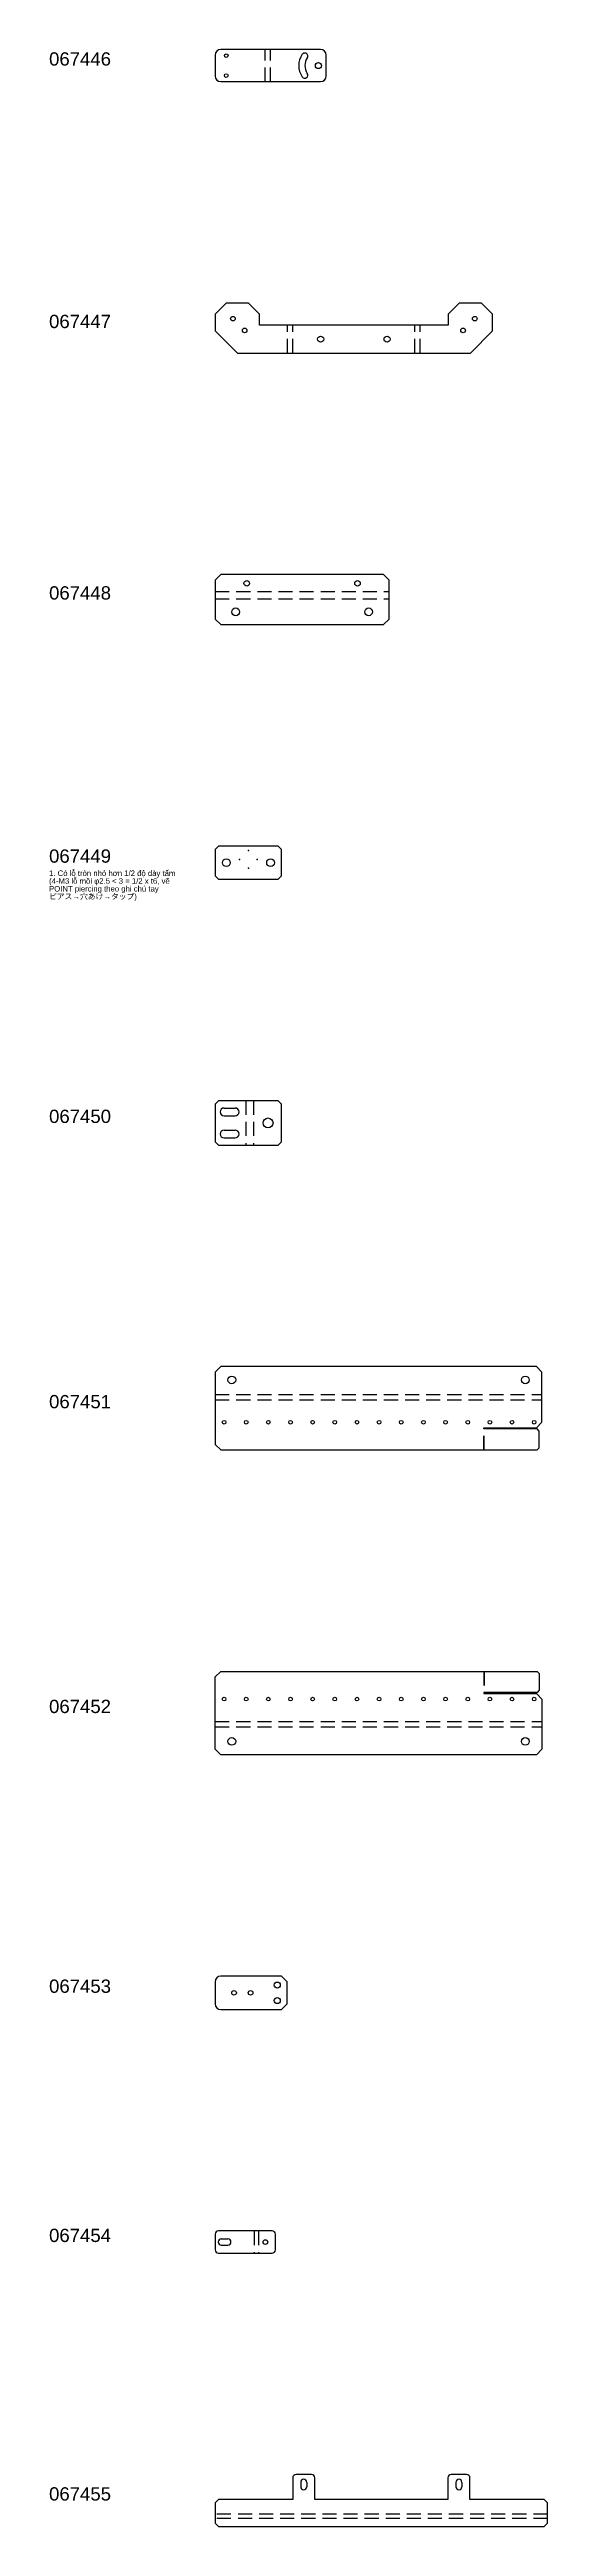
# Model space of a CAD drawing. Extents: x -150 to 300, y 0 to 2236.
import ezdxf

# ---------------------------------------------------------------- set-up
doc = ezdxf.new("R2010")
doc.units = 0
doc.header["$MEASUREMENT"] = 0
doc.linetypes.add('DASHED', pattern=[19.05, 12.7, -6.35])
doc.layers.get('0').update_dxf_attribs({"linetype": 'CONTINUOUS'})
doc.styles.get("Standard").update_dxf_attribs({"font": 'arial.ttf'})

msp = doc.modelspace()

# ---------------------------------------------------------------- linework, layer by layer
for p, q in [((95.2, 2236.44), (5, 2236.44)), ((0, 2231.44), (0, 2212.44)), ((100.2, 2212.44), (100.2, 2231.44)), ((5, 2207.44), (95.2, 2207.44)), ((10, 2007.44), (0, 1997.44)), ((0, 1997.44), (0, 1982.44)), ((30, 2007.44), (10, 2007.44)), ((40, 1997.44), (30, 2007.44)), ((40, 1987.44), (40, 1997.44)), ((220.4, 2007.44), (210.4, 1997.44)), ((210.4, 1997.44), (210.4, 1987.44)), ((240.4, 2007.44), (220.4, 2007.44)), ((250.4, 1997.44), (240.4, 2007.44)), ((250.4, 1982.44), (250.4, 1997.44)), ((0, 1982.44), (20, 1962.44)), ((210.4, 1987.44), (40, 1987.44)), ((230.4, 1962.44), (250.4, 1982.44)), ((20, 1962.44), (230.4, 1962.44)), ((5, 1762.44), (0, 1757.44)), ((0, 1757.44), (0, 1722.22)), ((152, 1762.44), (5, 1762.44)), ((157, 1757.44), (152, 1762.44)), ((157, 1722.22), (157, 1757.44)), ((0, 1722.22), (5, 1717.22)), ((152, 1717.22), (157, 1722.22)), ((5, 1717.22), (152, 1717.22)), ((3, 1517.22), (0, 1514.22)), ((0, 1514.22), (0, 1490.22)), ((57, 1517.22), (3, 1517.22)), ((60, 1514.22), (57, 1517.22)), ((60, 1490.22), (60, 1514.22)), ((0, 1490.22), (3, 1487.22)), ((3, 1487.22), (57, 1487.22)), ((57, 1487.22), (60, 1490.22)), ((3, 1287.22), (0, 1284.22)), ((0, 1284.22), (0, 1250.22)), ((56.72, 1287.22), (3, 1287.22)), ((8, 1280.72), (18, 1280.72)), ((59.72, 1284.22), (56.72, 1287.22)), ((59.72, 1250.22), (59.72, 1284.22)), ((8, 1273.72), (18, 1273.72)), ((8, 1260.72), (18, 1260.72)), ((8, 1253.72), (18, 1253.72)), ((0, 1250.22), (3, 1247.22)), ((3, 1247.22), (56.72, 1247.22)), ((56.72, 1247.22), (59.72, 1250.22)), ((5, 1047.22), (0, 1042.22)), ((0, 1042.22), (0, 977.02)), ((290, 1047.22), (5, 1047.22)), ((295, 1042.22), (290, 1047.22)), ((295, 997.02), (295, 1042.22)), ((242.66, 991.02), (242.66, 992.02)), ((242.66, 992.02), (290, 992.02)), ((290.66, 991.02), (242.66, 991.02)), ((290, 992.02), (295, 997.02)), ((292.66, 989.02), (290.66, 991.02)), ((292.66, 974.02), (292.66, 989.02)), ((0, 977.02), (5, 972.02)), ((5, 972.02), (290.66, 972.02)), ((290.66, 972.02), (292.66, 974.02)), ((0, 767.02), (5, 772.02)), ((0, 701.82), (0, 767.02)), ((5, 772.02), (290.66, 772.02)), ((290.66, 772.02), (292.66, 770.02)), ((292.66, 770.02), (292.66, 755.02)), ((290.66, 753.02), (242.66, 753.02)), ((242.66, 753.02), (242.66, 752.02)), ((242.66, 752.02), (290, 752.02)), ((290, 752.02), (295, 747.02)), ((292.66, 755.02), (290.66, 753.02)), ((295, 747.02), (295, 701.82)), ((5, 696.82), (0, 701.82)), ((290, 696.82), (5, 696.82)), ((295, 701.82), (290, 696.82)), ((60, 496.82), (5, 496.82)), ((65, 491.82), (60, 496.82)), ((0, 491.82), (0, 471.82)), ((60, 466.82), (65, 471.82)), ((65, 471.82), (65, 491.82)), ((5, 466.82), (60, 466.82)), ((0, 263.82), (0, 249.82)), ((51.32, 266.82), (3, 266.82)), ((3, 246.82), (51.32, 246.82)), ((5.5, 259.57), (11.5, 259.57)), ((5.5, 254.07), (11.5, 254.07)), ((54.32, 249.82), (54.32, 263.82)), ((87, 46.82), (73, 46.82)), ((227, 46.82), (213, 46.82)), ((3, 24.32), (0, 21.32)), ((70, 24.32), (3, 24.32)), ((70, 43.82), (70, 24.32)), ((77.25, 39.82), (77.25, 35.82)), ((82.75, 39.82), (82.75, 35.82)), ((90, 24.32), (90, 43.82)), ((210, 24.32), (90, 24.32)), ((210, 43.82), (210, 24.32)), ((217.25, 39.82), (217.25, 35.82)), ((222.75, 39.82), (222.75, 35.82)), ((230, 24.32), (230, 43.82)), ((297, 24.32), (230, 24.32)), ((300, 21.32), (297, 24.32)), ((0, 21.32), (0, 3)), ((0, 3), (3, 0)), ((3, 0), (297, 0)), ((297, 0), (300, 3)), ((300, 3), (300, 21.32))]:
    msp.add_line(p, q)
at = {"linetype": 'DASHED'}
for p, q in [((45.2, 2207.44), (45.2, 2236.44)), ((50, 2207.44), (50, 2236.44)), ((65.2, 1962.44), (65.2, 1987.44)), ((70, 1962.44), (70, 1987.44)), ((180.4, 1962.44), (180.4, 1987.44)), ((185.2, 1962.44), (185.2, 1987.44)), ((0, 1747.22), (157, 1747.22)), ((0, 1740.44), (157, 1740.44)), ((27.72, 1287.22), (27.72, 1247.22)), ((34.5, 1287.22), (34.5, 1247.22)), ((0, 1022.02), (295, 1022.02)), ((0, 1017.22), (295, 1017.22)), ((242.66, 972.02), (242.66, 991.02)), ((243, 972.02), (243, 991.02)), ((242.66, 772.02), (242.66, 753.02)), ((243, 772.02), (243, 753.02)), ((0, 726.82), (295, 726.82)), ((0, 722.02), (295, 722.02)), ((35.32, 266.82), (35.32, 246.82)), ((39, 266.82), (39, 246.82)), ((300, 11), (0, 11)), ((300, 7.32), (0, 7.32))]:
    msp.add_line(p, q, dxfattribs=at)
for centre, radius in [((10, 2230.94), 1.65), ((10, 2212.94), 1.65), ((93.2, 2221.94), 2.75), ((16, 1993.44), 2.1), ((234.4, 1993.44), 2.1), ((26.61, 1982.83), 2.1), ((95.2, 1974.94), 2.75), ((155.2, 1974.94), 2.75), ((223.79, 1982.83), 2.1), ((28.5, 1754.44), 2.5), ((128.5, 1754.44), 2.5), ((18.5, 1728.72), 3.5), ((138.5, 1728.72), 3.5), ((10, 1502.22), 3.5), ((50, 1502.22), 3.5), ((47.72, 1267.22), 4.5), ((15, 1035.22), 3.5), ((280, 1035.22), 3.5), ((8, 997.02), 1.65), ((28, 997.02), 1.65), ((48, 997.02), 1.65), ((68, 997.02), 1.65), ((88, 997.02), 1.65), ((108, 997.02), 1.65), ((128, 997.02), 1.65), ((148, 997.02), 1.65), ((168, 997.02), 1.65), ((188, 997.02), 1.65), ((208, 997.02), 1.65), ((228, 997.02), 1.65), ((248, 997.02), 1.65), ((268, 997.02), 1.65), ((288, 997.02), 1.65), ((8, 747.02), 1.65), ((28, 747.02), 1.65), ((48, 747.02), 1.65), ((68, 747.02), 1.65), ((88, 747.02), 1.65), ((108, 747.02), 1.65), ((128, 747.02), 1.65), ((148, 747.02), 1.65), ((168, 747.02), 1.65), ((188, 747.02), 1.65), ((208, 747.02), 1.65), ((228, 747.02), 1.65), ((248, 747.02), 1.65), ((268, 747.02), 1.65), ((288, 747.02), 1.65), ((15, 708.82), 3.5), ((280, 708.82), 3.5), ((17, 481.82), 2.1), ((32, 481.82), 2.1), ((56, 488.82), 2.75), ((56, 474.82), 2.75), ((45.32, 256.82), 2.1)]:
    msp.add_circle(centre, radius)
for centre, radius, start, end in [((5, 2231.44), 5, 90, 180), ((95.2, 2231.44), 5, 0, 90), ((93.2, 2221.94), 17.75, 145, 215), ((80.91, 2230.54), 2.75, 325, 145), ((80.91, 2213.34), 2.75, 215, 35), ((93.2, 2221.94), 12.25, 145, 215), ((5, 2212.44), 5, 180, 270), ((95.2, 2212.44), 5, 270, 0), ((8, 1277.22), 3.5, 90, 270), ((18, 1277.22), 3.5, 270, 90), ((8, 1257.22), 3.5, 90, 270), ((18, 1257.22), 3.5, 270, 90), ((5, 491.82), 5, 90, 180), ((5, 471.82), 5, 180, 270), ((3, 263.82), 3, 90, 180), ((3, 249.82), 3, 180, 270), ((5.5, 256.82), 2.75, 90, 270), ((11.5, 256.82), 2.75, 270, 90), ((51.32, 263.82), 3, 0, 90), ((51.32, 249.82), 3, 270, 0), ((73, 43.82), 3, 90, 180), ((87, 43.82), 3, 0, 90), ((213, 43.82), 3, 90, 180), ((227, 43.82), 3, 0, 90), ((80, 39.82), 2.75, 0, 180), ((80, 35.82), 2.75, 180, 0), ((220, 39.82), 2.75, 0, 180), ((220, 35.82), 2.75, 180, 0)]:
    msp.add_arc(centre, radius, start, end)
for p in [(22, 1505.22), (30, 1513.22), (38, 1505.22), (30, 1497.22)]:
    msp.add_point(p)

# ---------------------------------------------------------------- texts
for s, p in [('067446', (-150, 2221.94)), ('067447', (-150, 1984.94)), ('067448', (-150, 1739.83)), ('067449', (-150, 1502.22)), ('067450', (-150, 1267.22)), ('067451', (-150, 1009.62)), ('067452', (-150, 734.42)), ('067453', (-150, 481.82)), ('067454', (-150, 256.82)), ('067455', (-150, 23.41))]:
    msp.add_text(s, height=12).set_placement(p)
at = {"color": 6}
for s, p in [('(4-M3 lỗ mồi φ2.5 < 3 = 1/2 x t6, vẽ', (-150, 1483.22)), ('1. Có lỗ tròn nhỏ hơn 1/2 độ dày tấm', (-150, 1490.22)), ('POINT piercing theo ghi chú tay', (-150, 1476.22)), ('ピアス→穴あけ→タップ)', (-150, 1469.22))]:
    msp.add_text(s, height=5, dxfattribs=at).set_placement(p)

doc.saveas('drawing.dxf')
